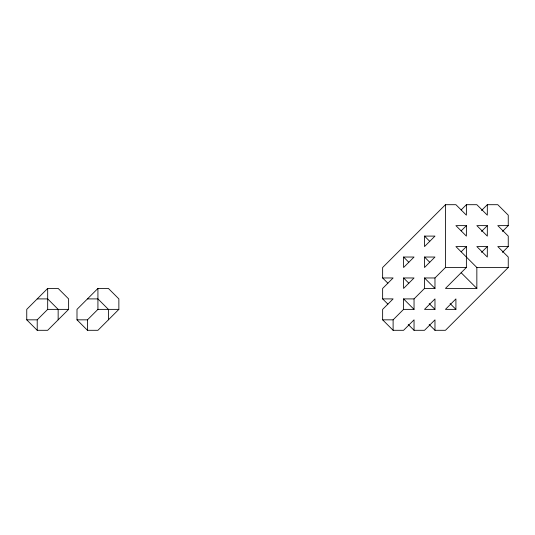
<?xml version="1.0" encoding="UTF-8"?>
<svg xmlns="http://www.w3.org/2000/svg" width="535" height="535" viewBox="0 0 535 535"><rect width="100%" height="100%" fill="white"/><g stroke="black" fill="none" stroke-linecap="round" stroke-linejoin="round"><path stroke-width="0.8" d="M47.682 288.432L26.75 309.37L26.75 319.836L37.216 330.302L47.682 330.302L68.62 309.37L68.62 298.904L58.154 288.432L47.682 288.432L47.682 309.37L37.216 319.836L26.75 319.836M97.925 288.432L76.993 309.37L76.993 319.836L87.459 330.302L97.925 330.302L118.864 309.37L118.864 298.904L108.398 288.432L97.925 288.432L97.925 309.37L87.459 319.836L76.993 319.836M502.432 231.448L508.25 225.63L508.25 215.164L497.784 204.698L487.318 204.698L487.318 215.164L476.845 204.698L466.38 204.698L466.38 215.164L455.914 204.698L445.448 204.698L382.639 267.5L382.639 277.966L387.875 283.202M461.15 209.927L466.38 204.698M461.15 230.866L466.38 225.63L455.914 225.63L466.38 236.095L466.38 225.63M481.5 210.509L487.318 204.698M382.639 277.966L393.111 277.966L382.639 288.432L382.639 298.904L393.111 298.904L382.639 309.37L382.639 319.836L393.111 319.836L403.577 309.37L414.043 309.37L414.043 298.904L424.509 288.432L434.975 288.432L434.975 277.966L445.448 267.5L445.448 204.698M461.15 251.798L466.38 246.568L455.914 246.568L476.845 267.5L508.25 267.5L508.25 257.034L497.784 246.568L508.25 246.568L508.25 236.095L497.784 225.63L508.25 225.63M481.5 231.448L487.318 225.63L476.845 225.63L487.318 236.095L487.318 225.63M466.38 246.568L466.38 267.5L445.448 288.432L476.845 288.432L476.845 267.5M481.5 252.38L487.318 246.568L476.845 246.568L487.318 257.034L487.318 246.568M502.432 252.38L508.25 246.568M508.25 267.5L445.448 330.302L434.975 330.302L429.164 324.491M424.509 236.095L434.975 236.095L424.509 246.568L424.509 236.095L429.745 241.332M403.577 257.034L414.043 257.034L403.577 267.5L403.577 257.034L408.807 262.264M424.509 257.034L434.975 257.034L424.509 267.5L424.509 257.034L429.745 262.264M445.448 267.5L466.38 267.5M403.577 277.966L414.043 277.966L403.577 288.432L403.577 277.966L408.807 283.202M424.509 288.432L424.509 277.966L434.975 277.966M37.216 298.904L47.682 298.904L58.154 309.37L58.154 319.836M87.459 298.904L97.925 298.904L108.398 309.37L108.398 319.836M403.577 309.37L403.577 298.904L414.043 298.904M47.682 309.37L68.62 309.37M97.925 309.37L118.864 309.37M434.975 309.37L424.509 309.37L434.975 298.904L434.975 309.37L429.164 303.552M455.914 309.37L445.448 309.37L455.914 298.904L455.914 309.37L450.095 303.552M382.639 319.836L393.111 330.302L403.577 330.302L414.043 319.836L414.043 330.302L424.509 330.302L434.975 319.836L434.975 330.302M461.15 272.736L476.845 288.432M424.509 277.966L434.975 288.432M403.577 298.904L414.043 309.37M382.639 298.904L387.875 304.134M408.225 324.491L414.043 330.302M393.111 319.836L393.111 330.302M87.459 319.836L87.459 330.302M37.216 319.836L37.216 330.302"/></g></svg>
